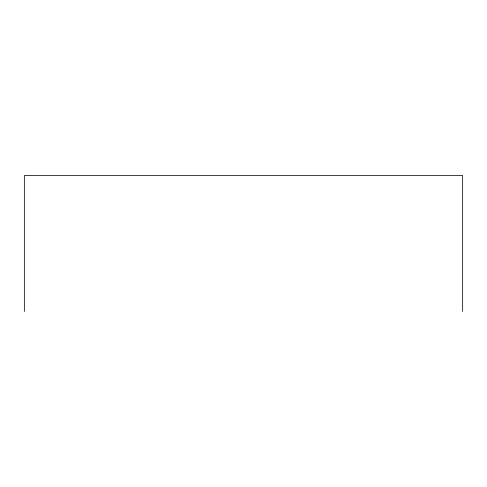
<?xml version="1.0" encoding="UTF-8"?>
<svg xmlns="http://www.w3.org/2000/svg" width="487" height="487" viewBox="0 0 487 487"><rect width="100%" height="100%" fill="white"/><g stroke="black" fill="none" stroke-linecap="round" stroke-linejoin="round"><path stroke-width="0.73" d="M462.65 311.467L462.65 175.533L24.35 175.533L24.35 311.467"/></g></svg>
